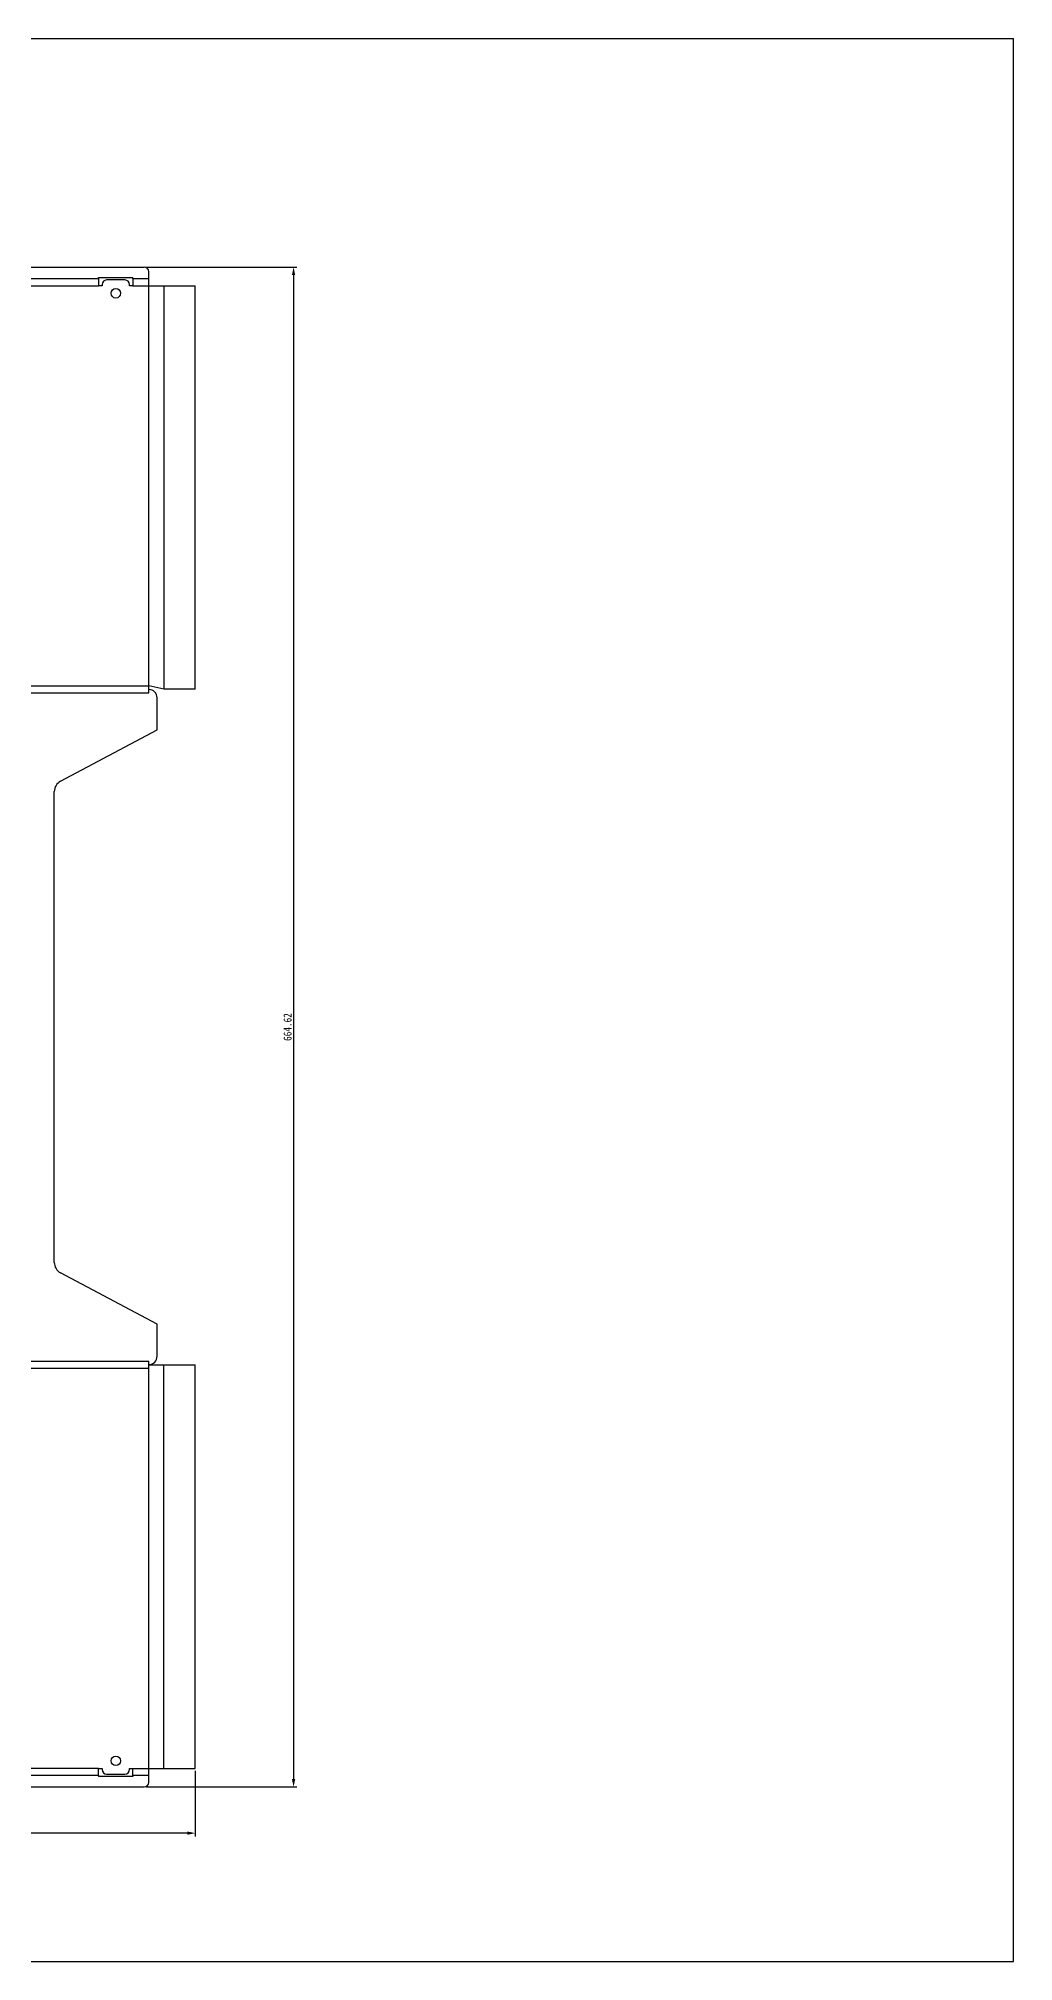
# Model space of a CAD drawing. Header units: millimetres. Extents: x -177 to 18421, y -5017 to 3255.
# Drawn here: x 14487 to 14914, y 2414 to 3255 of the extents above; entities that cross this region are included whole.
import ezdxf

# ---------------------------------------------------------------- set-up
doc = ezdxf.new("R2010")
doc.units = ezdxf.units.MM
doc.header["$LTSCALE"] = 46.255
doc.header["$PDMODE"] = 3
doc.header["$PDSIZE"] = 8
doc.layers.get('0').update_dxf_attribs({"linetype": 'CONTINUOUS'})
doc.layers.get('Defpoints').update_dxf_attribs({"linetype": 'CONTINUOUS'})
doc.layers.add('02___PRT_ALL_AXES', color=7, linetype='CONTINUOUS')
doc.layers.add('03___PRT_ALL_CURVES', color=7, linetype='CONTINUOUS')
doc.styles.get("Standard").update_dxf_attribs({"font": 'txt', "width": 0.85})
doc.dimstyles.new('DIMSTYLE_1', dxfattribs={"dimtxt": 3.5, "dimasz": 3.5, "dimexe": 1.5, "dimexo": 1, "dimgap": 0.875, "dimtad": 1, "dimdsep": 46, "dimtxsty": 'Standard', "dimblk": '_FILLED', "dimcen": 0.09, "dimadec": 0, "dimazin": 0, "dimtp": 0.01, "dimtm": 0.01, "dimtfac": 1, "dimtofl": 0, "dimtmove": 0, "dimatfit": 3, "dimldrblk": '_FILLED', "dimfxl": 0, "dimtolj": 1, "dimarcsym": 0})

# ---------------------------------------------------------------- blocks, each defined once
blk = doc.blocks.new('_FILLED')
at = {"color": 0, "linetype": 'ByBlock'}
blk.add_solid([(0, 0), (-1, 0.21), (-1, -0.21)], dxfattribs=at)
blk = doc.blocks.new('*D258')
at = {"color": 0, "linetype": 'Continuous', "lineweight": -2, "transparency": 16777216}
for p, q in [((14066.26, 2497.28), (14066.26, 2468.47)), ((14555.78, 2497.28), (14555.78, 2468.47)), ((14552.28, 2469.97), (14069.76, 2469.97))]:
    blk.add_line(p, q, dxfattribs=at)
at = {"layer": 'Defpoints', "color": 0, "linetype": 'Continuous', "transparency": 16777216}
for p in [(14066.26, 2498.28), (14555.78, 2498.28), (14066.26, 2469.97)]:
    blk.add_point(p, dxfattribs=at)
at = {"color": 0, "linetype": 'Continuous', "lineweight": -2, "transparency": 16777216, "xscale": 3.5, "yscale": 3.5, "zscale": 3.5, "rotation": 180}
blk.add_blockref('_FILLED', (14066.26, 2469.97), dxfattribs=at)
at = {"color": 0, "linetype": 'Continuous', "lineweight": -2, "transparency": 16777216, "xscale": 3.5, "yscale": 3.5, "zscale": 3.5}
blk.add_blockref('_FILLED', (14555.78, 2469.97), dxfattribs=at)
at = {"color": 0, "linetype": 'Continuous', "transparency": 16777216, "insert": (14311.02, 2474.34), "char_height": 3.5, "width": 25.5, "attachment_point": 2}
blk.add_mtext('\\A1;489.52', dxfattribs=at)
blk = doc.blocks.new('*D259')
at = {"color": 0, "linetype": 'Continuous', "lineweight": -2, "transparency": 16777216}
for p, q in [((14534.42, 3154.8), (14600.3, 3154.8)), ((14598.8, 3151.3), (14598.8, 2493.67)), ((14534.42, 2490.17), (14600.3, 2490.17))]:
    blk.add_line(p, q, dxfattribs=at)
at = {"layer": 'Defpoints', "color": 0, "linetype": 'Continuous', "transparency": 16777216}
for p in [(14533.42, 3154.8), (14533.42, 2490.17), (14598.8, 2490.17)]:
    blk.add_point(p, dxfattribs=at)
at = {"color": 0, "linetype": 'Continuous', "lineweight": -2, "transparency": 16777216, "xscale": 3.5, "yscale": 3.5, "zscale": 3.5}
for p, rotation in [((14598.8, 3154.8), 90), ((14598.8, 2490.17), 270)]:
    blk.add_blockref('_FILLED', p, dxfattribs=dict(at, rotation=rotation))
at = {"color": 0, "linetype": 'Continuous', "transparency": 16777216, "insert": (14594.42, 2822.49), "char_height": 3.5, "width": 25.5, "attachment_point": 2, "rotation": 90}
blk.add_mtext('\\A1;664.62', dxfattribs=at)

msp = doc.modelspace()

# ---------------------------------------------------------------- linework, layer by layer
at = {"color": 7, "linetype": 'Continuous'}
for p, q in [((13724.839, 3254.815), (14913.839, 3254.815)), ((14913.839, 2413.815), (14913.839, 3254.815)), ((13724.839, 2413.815), (14913.839, 2413.815))]:
    msp.add_line(p, q, dxfattribs=at)
at = {"color": 3, "linetype": 'Continuous'}
for p, q in [((14088.616, 3154.798), (14533.416, 3154.798)), ((14513.516, 3149.798), (14513.516, 3150.298)), ((14513.516, 3150.298), (14528.516, 3150.298)), ((14515.016, 3146.692), (14513.516, 3146.692)), ((14515.016, 3147.192), (14515.016, 3146.692)), ((14525.016, 3149.192), (14517.016, 3149.192)), ((14527.016, 3146.692), (14527.016, 3147.192)), ((14528.516, 3146.692), (14527.016, 3146.692)), ((14528.516, 3149.798), (14528.516, 3150.298)), ((14535.416, 3149.798), (14535.416, 3152.798)), ((14541.978, 3146.692), (14555.778, 3146.692)), ((14555.778, 2970.192), (14555.778, 3146.692)), ((14555.778, 2970.192), (14541.978, 2970.192)), ((14539.116, 2952.487), (14539.116, 2966.386)), ((14496.875, 2930.027), (14539.116, 2952.487)), ((14494.116, 2719.536), (14494.116, 2925.436)), ((14539.116, 2692.484), (14496.875, 2714.945)), ((14539.116, 2678.586), (14539.116, 2692.484)), ((14541.978, 2674.78), (14555.777, 2674.78)), ((14555.777, 2498.28), (14555.777, 2674.78)), ((14513.516, 2498.28), (14515.016, 2498.28)), ((14515.016, 2498.28), (14515.016, 2497.78)), ((14527.016, 2498.28), (14528.516, 2498.28)), ((14527.016, 2497.78), (14527.016, 2498.28)), ((14541.978, 2498.28), (14555.777, 2498.28)), ((14414.016, 2490.173), (14533.416, 2490.173)), ((14513.516, 2495.173), (14513.516, 2494.673)), ((14528.516, 2494.673), (14513.516, 2494.673)), ((14517.016, 2495.78), (14525.016, 2495.78)), ((14528.516, 2495.173), (14528.516, 2494.673)), ((14535.416, 2492.173), (14535.416, 2495.173))]:
    msp.add_line(p, q, dxfattribs=at)
for centre, radius, start, end in [((14533.416, 3152.798), 2, 0, 90), ((14517.016, 3147.192), 2, 90, 180), ((14525.016, 3147.192), 2, 0, 90), ((14535.416, 2966.386), 3.7, 0, 90), ((14499.316, 2925.436), 5.2, 118, 180), ((14499.316, 2719.536), 5.2, 180, 242), ((14535.416, 2678.586), 3.7, 270, 0), ((14517.016, 2497.78), 2, 180, 270), ((14525.016, 2497.78), 2, 270, 0), ((14533.416, 2492.173), 2, 270, 0)]:
    msp.add_arc(centre, radius, start, end, dxfattribs=at)
at = {"layer": '02___PRT_ALL_AXES', "color": 3, "linetype": 'Continuous'}
for p, q in [((14388.516, 3149.798), (14513.516, 3149.798)), ((14388.516, 3146.692), (14513.516, 3146.692)), ((14513.516, 3149.798), (14513.516, 3146.692)), ((14528.516, 3149.798), (14528.516, 3146.692)), ((14528.516, 3149.798), (14535.416, 3149.798)), ((14528.516, 3146.692), (14541.978, 3146.692)), ((14535.416, 2968.586), (14535.416, 3149.798)), ((14541.978, 3146.692), (14541.978, 2970.192)), ((14086.616, 2971.692), (14535.416, 2971.692)), ((14541.978, 2970.192), (14535.416, 2971.692)), ((14086.616, 2968.586), (14535.416, 2968.586)), ((14086.616, 2676.386), (14535.416, 2676.386)), ((14535.416, 2495.173), (14535.416, 2676.386)), ((14535.416, 2674.78), (14541.978, 2674.78)), ((14541.978, 2498.28), (14541.978, 2674.78)), ((14086.616, 2673.28), (14535.416, 2673.28)), ((14513.516, 2498.28), (14388.516, 2498.28)), ((14513.516, 2495.173), (14513.516, 2498.28)), ((14528.516, 2498.28), (14541.978, 2498.28)), ((14528.516, 2495.173), (14528.516, 2498.28)), ((14513.516, 2495.173), (14388.516, 2495.173)), ((14535.416, 2495.173), (14528.516, 2495.173))]:
    msp.add_line(p, q, dxfattribs=at)
for centre in [(14521.016, 3143.392), (14521.016, 2501.58)]:
    msp.add_circle(centre, 2.1, dxfattribs=at)
at = {"layer": '03___PRT_ALL_CURVES', "color": 4, "linetype": 'Continuous'}
msp.add_circle((14521.016, 2501.58), 2.1, dxfattribs=at)

# ---------------------------------------------------------------- dimensions: what is measured, and where the dimension line sits
at = {"color": 2, "linetype": 'Continuous'}
for base, p1, p2, angle, picture, middle in [((14598.7959, 2490.1734), (14533.4162, 3154.7982), (14533.4162, 2490.1734), 270, '*D259', (14598.7959, 2822.4858)), ((14066.255, 2469.967), (14555.777, 2498.28), (14066.255, 2498.28), 180, '*D258', (14311.016, 2469.967))]:
    dim = msp.add_linear_dim(base=base, p1=p1, p2=p2, angle=angle, dimstyle='DIMSTYLE_1', dxfattribs=at)
    dim.commit()
    dim.dimension.update_dxf_attribs({"geometry": picture, "text_midpoint": middle, "dimtype": 160})

doc.saveas('drawing.dxf')
